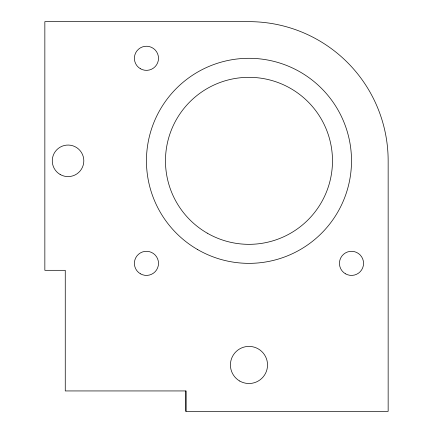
<?xml version="1.0" encoding="UTF-8"?>
<svg xmlns="http://www.w3.org/2000/svg" width="433" height="433" viewBox="0 0 433 433"><rect width="100%" height="100%" fill="white"/><g stroke="black" fill="none" stroke-linecap="round" stroke-linejoin="round"><path stroke-width="0.65" d="M185.952 411.35L185.952 390.939L65.259 390.939L65.259 270.316L44.848 270.316L44.848 21.65L248.975 21.65A139.177 139.177 0 0 1 388.152 160.827L388.152 411.35L185.881 411.35L185.881 390.939M197.713 249.619A102.529 102.529 0 0 0 351.504 160.827A102.529 102.529 0 0 0 197.713 72.035A102.529 102.529 0 0 0 197.713 249.619M60.155 174.488A15.772 15.772 0 0 0 83.818 160.827A15.772 15.772 0 0 0 60.155 147.166A15.772 15.772 0 0 0 60.155 174.488M239.698 381.029A18.559 18.559 0 0 0 267.534 364.959A18.559 18.559 0 0 0 239.698 348.884A18.559 18.559 0 0 0 239.698 381.029M345.474 273.802A12.064 12.064 0 0 0 363.563 263.356A12.064 12.064 0 0 0 345.474 252.91A12.064 12.064 0 0 0 345.474 273.802M140.416 68.744A12.064 12.064 0 0 0 158.51 58.298A12.064 12.064 0 0 0 140.416 47.852A12.064 12.064 0 0 0 140.416 68.744M140.416 273.802A12.064 12.064 0 0 0 158.51 263.356A12.064 12.064 0 0 0 140.416 252.91A12.064 12.064 0 0 0 140.416 273.802M207.223 233.149A83.509 83.509 0 0 0 332.484 160.827A83.509 83.509 0 0 0 207.223 88.511A83.509 83.509 0 0 0 207.223 233.149"/></g></svg>
